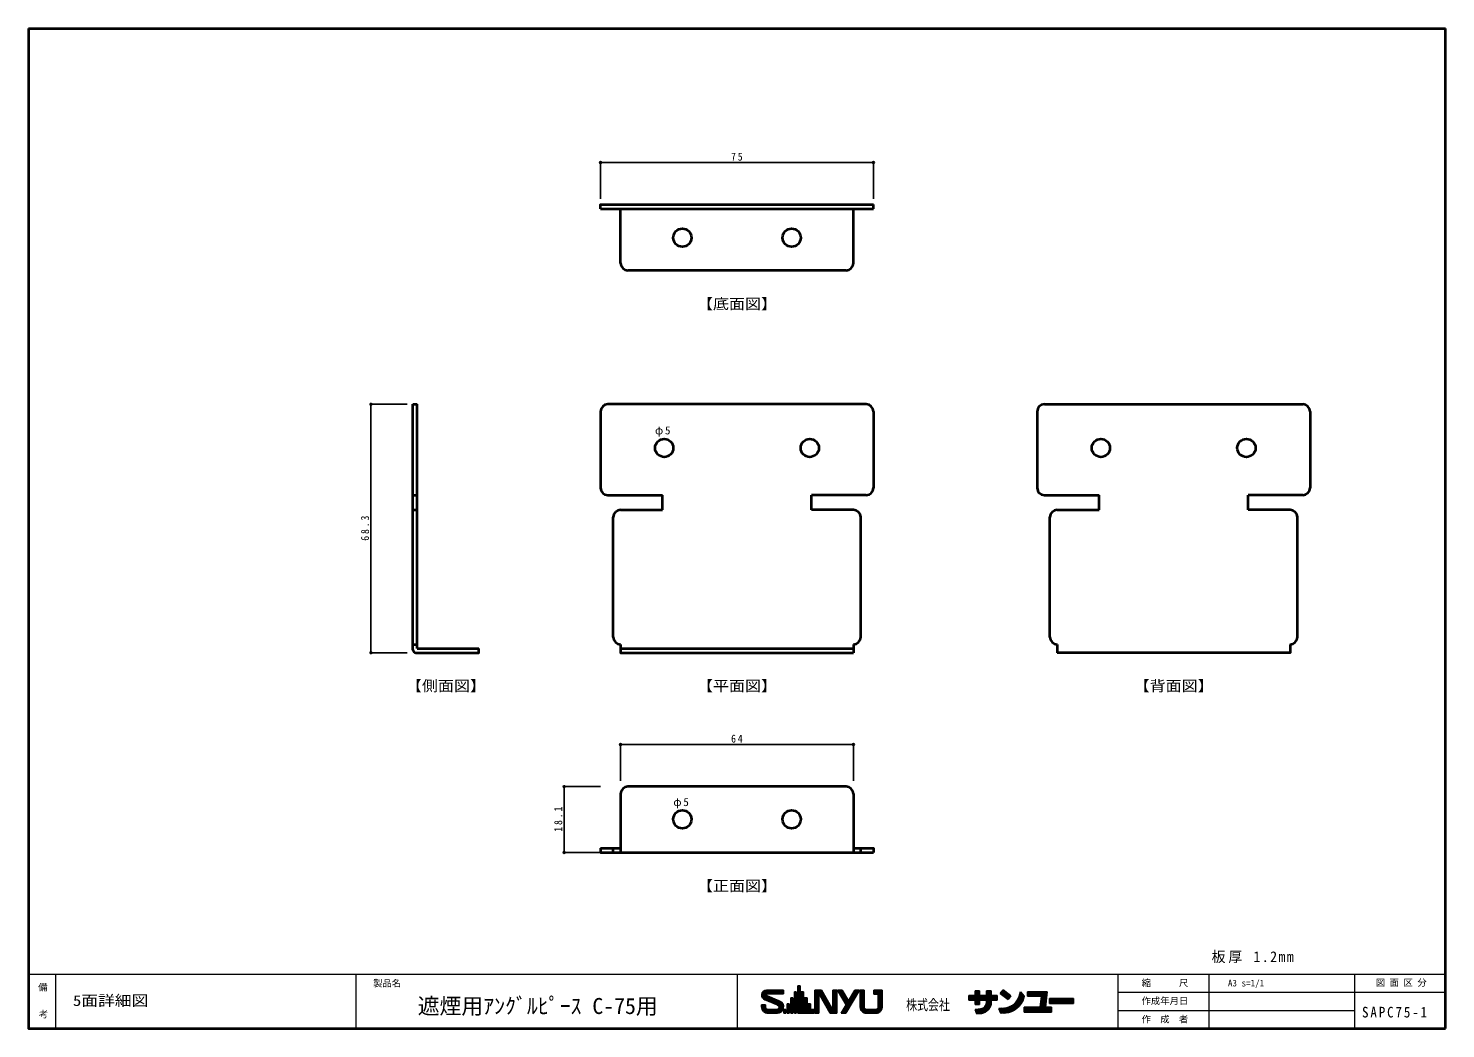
# Model space of a CAD drawing. Units: millimetres on the paper. Extents: x -606 to 595, y -152 to 420.
# Drawn here: x 205 to 594.5, y 145.5 to 420.5 of the extents above; entities that cross this region are included whole.
import ezdxf
from ezdxf.enums import TextEntityAlignment as Align

# ---------------------------------------------------------------- set-up
doc = ezdxf.new("R2010")
doc.units = ezdxf.units.MM
doc.header["$PDMODE"] = 32
doc.header["$PDSIZE"] = 0.5
for name, color, linetype, lineweight in [('0-1_遮煙ﾋﾟｰｽ', 7, 'Continuous', 40), ('0-8_寸法線', 4, 'Continuous', 25), ('F-0', 4, 'Continuous', 25)]:
    doc.layers.add(name, color=color, linetype=linetype, lineweight=lineweight)
doc.layers.add('F-2', color=7, linetype='Continuous')
doc.layers.add('F-3', color=7, linetype='Continuous')
doc.styles.add('ＭＳ ゴシック', font='')
doc.styles.get('ＭＳ ゴシック').set_extended_font_data('MS Gothic')

msp = doc.modelspace()

# ---------------------------------------------------------------- linework, layer by layer
at = {"layer": '0-1_遮煙ﾋﾟｰｽ'}
for p, q in [((362.25, 370.85), (437.25, 370.85)), ((367.75, 355.95), (367.75, 370.85)), ((431.75, 355.95), (431.75, 370.85)), ((437.25, 370.85), (437.25, 372.05)), ((429.75, 353.95), (369.75, 353.95)), ((310.7, 317.15), (311.9, 317.15)), ((310.7, 249.65), (310.7, 317.15)), ((311.9, 250.05), (311.9, 317.15)), ((435.25, 317.15), (364.25, 317.15)), ((484.25, 317.15), (555.25, 317.15)), ((362.25, 315.15), (362.25, 294.15)), ((437.25, 315.15), (437.25, 294.15)), ((482.25, 315.15), (482.25, 294.15)), ((557.25, 315.15), (557.25, 294.15)), ((310.7, 292.15), (311.9, 292.15)), ((364.25, 292.15), (379.25, 292.15)), ((379.25, 288.15), (379.25, 292.15)), ((420.25, 288.15), (420.25, 292.15)), ((435.25, 292.15), (420.25, 292.15)), ((484.25, 292.15), (499.25, 292.15)), ((499.25, 288.15), (499.25, 292.15)), ((540.25, 288.15), (540.25, 292.15)), ((555.25, 292.15), (540.25, 292.15)), ((310.7, 288.15), (311.9, 288.15)), ((365.75, 253.15), (365.75, 286.15)), ((367.75, 288.15), (379.25, 288.15)), ((431.75, 288.15), (420.25, 288.15)), ((433.75, 253.15), (433.75, 286.15)), ((485.75, 253.15), (485.75, 286.15)), ((487.75, 288.15), (499.25, 288.15)), ((551.75, 288.15), (540.25, 288.15)), ((553.75, 253.15), (553.75, 286.15)), ((310.7, 251.15), (311.9, 251.15)), ((311.9, 250.05), (328.8, 250.05)), ((367.75, 251.15), (367.75, 250.05)), ((367.75, 250.05), (431.75, 250.05)), ((431.75, 251.15), (431.75, 248.85)), ((487.75, 251.15), (487.75, 248.85)), ((551.75, 251.15), (551.75, 250.05)), ((429.75, 212.05), (369.75, 212.05)), ((367.75, 210.05), (367.75, 193.95)), ((431.75, 210.05), (431.75, 193.95)), ((362.25, 195.15), (367.75, 195.15)), ((365.75, 193.95), (365.75, 195.15)), ((433.75, 193.95), (433.75, 195.15))]:
    msp.add_line(p, q, dxfattribs=at)
for points in [[(362.25, 370.85), (362.25, 372.05), (437.25, 372.05)], [(311.5, 248.85), (328.8, 248.85), (328.8, 250.05)], [(367.75, 250.05), (367.75, 248.85), (431.75, 248.85)], [(551.75, 250.05), (551.75, 248.85), (487.75, 248.85)], [(362.25, 195.15), (362.25, 193.95), (437.25, 193.95)], [(431.75, 195.15), (437.25, 195.15), (437.25, 193.95)]]:
    msp.add_lwpolyline(points, dxfattribs=at)
for centre in [(384.75, 362.95), (414.75, 362.95), (379.75, 305.15), (419.75, 305.15), (499.75, 305.15), (539.75, 305.15), (384.75, 203.05), (414.75, 203.05)]:
    msp.add_circle(centre, 2.5, dxfattribs=at)
for centre, radius, start, end in [((369.75, 355.95), 2, 180, 270), ((429.75, 355.95), 2, 270, 0), ((364.25, 315.15), 2, 90, 180), ((435.25, 315.15), 2, 0, 90), ((484.25, 315.15), 2, 90, 180), ((555.25, 315.15), 2, 0, 90), ((364.25, 294.15), 2, 180, 270), ((435.25, 294.15), 2, 270, 0), ((484.25, 294.15), 2, 180, 270), ((555.25, 294.15), 2, 270, 0), ((367.75, 286.15), 2, 90, 180), ((431.75, 286.15), 2, 0, 90), ((487.75, 286.15), 2, 90, 180), ((551.75, 286.15), 2, 0, 90), ((311.5, 249.65), 0.8, 180, 270), ((367.75, 253.15), 2, 180, 270), ((431.75, 253.15), 2, 270, 0), ((487.75, 253.15), 2, 180, 270), ((551.75, 253.15), 2, 270, 0), ((369.75, 210.05), 2, 90, 180), ((429.75, 210.05), 2, 0, 90)]:
    msp.add_arc(centre, radius, start, end, dxfattribs=at)
at = {"layer": '0-8_寸法線'}
for p, q in [((362.25, 383.6), (437.25, 383.6)), ((362.25, 383.6), (362.25, 373.6)), ((362.25, 383.6), (437.25, 383.6)), ((437.25, 383.6), (437.25, 373.6)), ((299.15, 317.15), (309.15, 317.15)), ((299.15, 317.15), (299.15, 248.85)), ((299.15, 317.15), (299.15, 248.85)), ((299.15, 248.85), (309.15, 248.85)), ((367.75, 223.6), (367.75, 213.6)), ((367.75, 223.6), (431.75, 223.6)), ((352.25, 212.05), (362.25, 212.05)), ((352.25, 212.05), (352.25, 193.95)), ((352.25, 193.95), (352.25, 212.05)), ((352.25, 193.95), (362.25, 193.95))]:
    msp.add_line(p, q, dxfattribs=at)
msp.add_lwpolyline([(367.75, 223.6), (431.75, 223.6), (431.75, 213.6)], dxfattribs=at)
for p in [(362.25, 383.6), (437.25, 383.6), (299.15, 317.15), (299.15, 248.85), (367.75, 223.6), (431.75, 223.6), (352.25, 212.05), (352.25, 193.95)]:
    msp.add_point(p, dxfattribs=at)
at = {"layer": 'F-0', "color": 7, "lineweight": 40}
for p, q in [((205, 420.5), (594.5, 420.5)), ((594.5, 145.5), (594.5, 420.5)), ((594.5, 150.5), (594.5, 150.5))]:
    msp.add_line(p, q, dxfattribs=at)
at = {"layer": 'F-0', "lineweight": 18}
for p, q in [((205, 160.5), (594.5, 160.5)), ((212.5, 160.5), (212.5, 145.5)), ((295, 160.5), (295, 145.5)), ((399.75, 160.5), (399.75, 145.5)), ((504.5, 145.5), (504.5, 160.5)), ((529.5, 145.5), (529.5, 160.5)), ((569.5, 145.5), (569.5, 160.5)), ((504.5, 155.5), (594.5, 155.5)), ((504.5, 150.5), (569.5, 150.5))]:
    msp.add_line(p, q, dxfattribs=at)
at = {"layer": 'F-0'}
for p, q in [((407.307, 155.95), (412.513, 155.95)), ((407.85, 156.072), (412.513, 156.072)), ((412.513, 155.039), (412.513, 156.072)), ((416.476, 157.271), (417.076, 157.271)), ((416.476, 149.744), (416.476, 157.271)), ((416.687, 149.744), (416.687, 157.271)), ((416.898, 149.744), (416.898, 157.271)), ((417.076, 155.606), (417.076, 157.271)), ((421.172, 156.072), (423.004, 156.072)), ((421.172, 149.744), (421.172, 156.072)), ((421.383, 149.744), (421.383, 156.072)), ((421.594, 149.744), (421.594, 156.072)), ((421.805, 149.744), (421.805, 156.072)), ((422.01, 156.096), (425.578, 149.744)), ((422.016, 149.744), (422.016, 156.072)), ((422.266, 156.072), (425.819, 149.744)), ((422.508, 156.072), (426.062, 149.744)), ((422.75, 156.072), (426.218, 149.895)), ((423.004, 156.072), (426.102, 150.556)), ((426.102, 150.556), (426.102, 156.072)), ((426.102, 156.072), (427.168, 156.072)), ((426.324, 149.744), (426.324, 156.072)), ((426.535, 149.744), (426.535, 156.072)), ((426.746, 149.744), (426.746, 156.072)), ((426.957, 149.744), (426.957, 156.072)), ((427.168, 149.744), (427.168, 156.072)), ((427.401, 156.072), (428.64, 156.072)), ((427.401, 156.072), (429.778, 152.066)), ((427.646, 156.072), (430.03, 152.055)), ((427.891, 156.072), (430.153, 152.262)), ((428.137, 156.072), (430.276, 152.468)), ((428.382, 156.072), (430.398, 152.675)), ((428.64, 156.072), (430.398, 153.11)), ((428.658, 149.744), (432.414, 156.072)), ((428.903, 149.744), (432.66, 156.072)), ((429.149, 149.744), (432.905, 156.072)), ((429.394, 149.744), (433.15, 156.072)), ((429.639, 149.744), (433.396, 156.072)), ((430.398, 153.11), (432.156, 156.072)), ((432.156, 156.072), (433.396, 156.072)), ((433.629, 151.409), (433.629, 156.072)), ((433.629, 156.072), (434.695, 156.072)), ((433.84, 151.281), (433.84, 156.072)), ((434.051, 151.281), (434.051, 156.072)), ((434.262, 151.281), (434.262, 156.072)), ((434.473, 151.281), (434.473, 156.072)), ((434.695, 151.409), (434.695, 156.072)), ((437.359, 156.072), (439.624, 156.072)), ((437.359, 155.006), (437.359, 156.072)), ((437.57, 155.006), (437.57, 156.072)), ((437.781, 155.006), (437.781, 156.072)), ((437.992, 155.006), (437.992, 156.072)), ((438.203, 155.006), (438.203, 156.072)), ((438.414, 155.006), (438.414, 156.072)), ((438.625, 155.006), (438.625, 156.072)), ((438.78, 151.281), (438.78, 156.072)), ((438.991, 151.281), (438.991, 156.072)), ((439.202, 151.281), (439.202, 156.072)), ((439.413, 151.281), (439.413, 156.072)), ((439.624, 151.409), (439.624, 156.072)), ((465.161, 154.627), (465.161, 155.879)), ((465.161, 155.879), (466.413, 155.879)), ((465.372, 152.155), (465.372, 155.879)), ((465.583, 152.155), (465.583, 155.879)), ((465.794, 152.155), (465.794, 155.879)), ((466.004, 152.155), (466.004, 155.879)), ((466.215, 152.155), (466.215, 155.879)), ((466.413, 154.627), (466.413, 155.879)), ((468.358, 155.879), (469.61, 155.879)), ((468.358, 154.627), (468.358, 155.879)), ((468.569, 150.469), (468.569, 155.879)), ((468.78, 150.676), (468.78, 155.879)), ((468.991, 150.928), (468.991, 155.879)), ((469.202, 151.249), (469.202, 155.879)), ((469.413, 151.699), (469.413, 155.879)), ((469.61, 154.627), (469.61, 155.879)), ((472.11, 155.15), (472.873, 156.143)), ((472.624, 155.819), (474.766, 154.171)), ((472.753, 155.986), (474.895, 154.338)), ((472.873, 156.143), (475.015, 154.495)), ((406.518, 154.684), (407.859, 154.684)), ((406.518, 152.075), (407.55, 152.075)), ((406.518, 151.476), (406.518, 152.075)), ((406.519, 151.942), (407.551, 151.942)), ((406.529, 154.895), (407.887, 154.895)), ((406.541, 154.473), (408.072, 154.473)), ((406.574, 155.106), (412.513, 155.106)), ((406.598, 154.262), (408.58, 154.262)), ((406.656, 155.317), (412.513, 155.317)), ((406.696, 154.051), (409.088, 154.051)), ((406.785, 155.528), (412.513, 155.528)), ((406.845, 153.84), (409.597, 153.84)), ((406.98, 155.739), (412.513, 155.739)), ((407.074, 153.629), (410.105, 153.629)), ((407.351, 153.474), (410.884, 152.009)), ((407.485, 153.418), (410.614, 153.418)), ((407.55, 151.442), (407.55, 152.075)), ((407.993, 153.207), (411.122, 153.207)), ((408.025, 154.492), (411.445, 153.074)), ((408.108, 155.039), (412.513, 155.039)), ((408.502, 152.997), (411.607, 152.997)), ((409.01, 152.786), (411.912, 152.786)), ((409.519, 152.575), (412.119, 152.575)), ((410.027, 152.364), (412.267, 152.364)), ((410.536, 152.153), (412.375, 152.153)), ((411.02, 151.942), (412.449, 151.942)), ((413.579, 152.364), (414.123, 152.364)), ((413.579, 149.744), (413.579, 152.364)), ((413.79, 149.744), (413.79, 152.364)), ((414.001, 149.744), (414.001, 152.364)), ((414.123, 149.744), (414.123, 152.364)), ((414.545, 149.744), (414.545, 153.985)), ((414.545, 153.985), (415.089, 153.985)), ((414.756, 149.744), (414.756, 153.985)), ((414.966, 149.744), (414.966, 153.985)), ((415.089, 149.744), (415.089, 153.985)), ((415.51, 155.606), (416.055, 155.606)), ((415.51, 149.744), (415.51, 155.606)), ((415.721, 149.744), (415.721, 155.606)), ((415.932, 149.744), (415.932, 155.606)), ((416.055, 149.744), (416.055, 155.606)), ((417.076, 155.606), (418.042, 155.606)), ((417.109, 149.744), (417.109, 155.606)), ((417.32, 149.744), (417.32, 155.606)), ((417.531, 149.744), (417.531, 155.606)), ((417.742, 149.744), (417.742, 155.606)), ((417.953, 149.744), (417.953, 155.606)), ((418.042, 153.985), (418.042, 155.606)), ((418.042, 153.985), (419.008, 153.985)), ((418.164, 149.744), (418.164, 153.985)), ((418.375, 149.744), (418.375, 153.985)), ((418.586, 149.744), (418.586, 153.985)), ((418.797, 149.744), (418.797, 153.985)), ((419.008, 152.364), (419.008, 153.985)), ((419.008, 152.364), (419.973, 152.364)), ((419.008, 149.744), (419.008, 152.364)), ((419.219, 149.744), (419.219, 152.364)), ((419.43, 149.744), (419.43, 152.364)), ((419.64, 149.744), (419.64, 152.364)), ((419.851, 149.744), (419.851, 152.364)), ((419.973, 150.743), (419.973, 152.364)), ((422.238, 149.744), (422.238, 155.259)), ((422.238, 155.259), (425.336, 149.744)), ((428.4, 149.744), (429.778, 152.066)), ((437.359, 155.006), (438.558, 155.006)), ((438.558, 151.409), (438.558, 155.006)), ((463.48, 154.627), (465.161, 154.627)), ((463.48, 153.309), (463.48, 154.627)), ((463.48, 154.574), (471.225, 154.574)), ((463.48, 154.363), (471.225, 154.363)), ((463.48, 154.152), (471.225, 154.152)), ((463.48, 153.941), (471.225, 153.941)), ((463.48, 153.73), (471.225, 153.73)), ((463.48, 153.52), (471.225, 153.52)), ((463.48, 153.309), (465.161, 153.309)), ((465.161, 152.155), (465.161, 153.309)), ((465.161, 152.155), (466.413, 152.155)), ((466.413, 154.627), (468.358, 154.627)), ((466.413, 153.309), (468.358, 153.309)), ((466.413, 152.155), (466.413, 153.309)), ((468.252, 150.38), (468.252, 152.173)), ((468.358, 152.78), (468.358, 153.309)), ((468.358, 150.38), (468.358, 152.777)), ((469.61, 154.627), (471.225, 154.627)), ((469.61, 153.309), (471.225, 153.309)), ((469.61, 152.785), (469.61, 153.309)), ((471.225, 153.309), (471.225, 154.627)), ((472.11, 155.15), (474.252, 153.502)), ((472.238, 155.317), (474.381, 153.67)), ((472.367, 155.485), (474.509, 153.837)), ((472.495, 155.652), (474.638, 154.004)), ((472.882, 149.765), (478.552, 153.921)), ((473.283, 149.797), (478.437, 153.575)), ((473.689, 149.833), (478.286, 153.203)), ((474.143, 149.904), (478.082, 152.792)), ((474.252, 153.502), (475.015, 154.495)), ((474.682, 150.038), (477.792, 152.317)), ((476.021, 152.327), (478.652, 154.256)), ((476.645, 153.047), (478.634, 154.504)), ((476.93, 153.516), (478.496, 154.664)), ((477.112, 153.912), (478.358, 154.825)), ((477.237, 154.265), (478.22, 154.986)), ((477.267, 154.364), (477.652, 155.649)), ((477.338, 154.6), (478.083, 155.146)), ((477.438, 154.935), (477.945, 155.307)), ((477.539, 155.271), (477.807, 155.467)), ((477.652, 155.649), (478.702, 154.423)), ((478.548, 153.908), (478.702, 154.423)), ((479.588, 154.396), (479.588, 155.649)), ((479.588, 155.649), (484.958, 155.649)), ((479.588, 155.438), (484.723, 155.438)), ((479.588, 155.227), (484.488, 155.227)), ((479.588, 155.016), (484.253, 155.016)), ((479.588, 154.805), (484.018, 154.805)), ((479.588, 154.594), (483.782, 154.594)), ((479.588, 154.396), (483.429, 154.396)), ((483.107, 151.43), (483.429, 154.396)), ((483.213, 151.311), (483.559, 154.488)), ((483.425, 151.311), (483.782, 154.594)), ((483.638, 151.311), (484.018, 154.805)), ((483.85, 151.311), (484.253, 155.016)), ((484.062, 151.311), (484.488, 155.227)), ((484.274, 151.311), (484.723, 155.438)), ((484.499, 151.43), (484.958, 155.649)), ((485.653, 152.452), (485.653, 153.77)), ((485.653, 153.77), (492.245, 153.77)), ((485.653, 153.612), (492.245, 153.612)), ((485.653, 153.401), (492.245, 153.401)), ((485.653, 153.19), (492.245, 153.19)), ((485.653, 152.979), (492.245, 152.979)), ((485.653, 152.768), (492.245, 152.768)), ((485.653, 152.557), (492.245, 152.557)), ((485.653, 152.452), (492.245, 152.452)), ((492.245, 152.452), (492.245, 153.77)), ((406.519, 151.731), (407.551, 151.731)), ((406.519, 151.52), (407.551, 151.52)), ((406.526, 151.309), (407.564, 151.309)), ((406.559, 151.098), (407.646, 151.098)), ((406.621, 150.887), (407.848, 150.887)), ((406.713, 150.676), (412.318, 150.676)), ((406.843, 150.465), (412.188, 150.465)), ((407.022, 150.254), (412.01, 150.254)), ((407.276, 150.043), (411.755, 150.043)), ((407.702, 149.832), (411.329, 149.832)), ((408.216, 150.776), (410.75, 150.776)), ((408.25, 149.744), (410.925, 149.744)), ((411.04, 150.887), (412.41, 150.887)), ((411.225, 151.731), (412.494, 151.731)), ((411.233, 151.098), (412.471, 151.098)), ((411.304, 151.52), (412.512, 151.52)), ((411.306, 151.309), (412.505, 151.309)), ((412.613, 149.744), (412.613, 150.743)), ((412.613, 150.743), (413.157, 150.743)), ((412.613, 149.744), (413.157, 149.744)), ((412.789, 149.744), (412.789, 150.743)), ((413, 149.744), (413, 150.743)), ((413.157, 149.744), (413.157, 150.743)), ((413.579, 149.744), (414.123, 149.744)), ((414.545, 149.744), (415.089, 149.744)), ((415.51, 149.744), (416.055, 149.744)), ((416.476, 149.744), (420.939, 149.744)), ((419.973, 150.743), (420.939, 150.743)), ((420.062, 149.744), (420.062, 150.743)), ((420.273, 149.744), (420.273, 150.743)), ((420.484, 149.744), (420.484, 150.743)), ((420.695, 149.744), (420.695, 150.743)), ((420.906, 149.744), (420.906, 150.743)), ((420.939, 149.744), (420.939, 150.743)), ((421.172, 149.744), (422.238, 149.744)), ((425.336, 149.744), (427.168, 149.744)), ((428.4, 149.744), (429.639, 149.744)), ((433.629, 151.387), (433.651, 151.387)), ((433.634, 151.281), (434.709, 151.281)), ((433.664, 151.07), (434.799, 151.07)), ((433.722, 150.859), (435.055, 150.859)), ((433.813, 150.649), (439.44, 150.649)), ((433.942, 150.438), (439.311, 150.438)), ((434.122, 150.227), (439.131, 150.227)), ((434.382, 150.016), (438.871, 150.016)), ((434.847, 149.805), (438.405, 149.805)), ((435.294, 150.809), (437.959, 150.809)), ((435.294, 149.744), (437.959, 149.744)), ((438.198, 150.859), (439.531, 150.859)), ((438.453, 151.07), (439.589, 151.07)), ((438.544, 151.281), (439.619, 151.281)), ((465.212, 150.762), (466.736, 150.952)), ((465.212, 150.762), (465.622, 149.551)), ((465.281, 150.558), (469.063, 151.029)), ((465.35, 150.354), (468.884, 150.794)), ((465.419, 150.15), (468.66, 150.554)), ((465.488, 149.946), (468.367, 150.305)), ((465.557, 149.742), (467.947, 150.04)), ((465.622, 149.551), (466.904, 149.711)), ((466.743, 150.953), (469.126, 151.249)), ((467.561, 151.267), (469.1, 151.459)), ((467.851, 151.516), (469.074, 151.668)), ((468.04, 151.752), (469.048, 151.877)), ((471.72, 151.034), (473.305, 151.163)), ((471.72, 151.034), (472.28, 149.716)), ((471.814, 150.813), (472.165, 151.07)), ((471.898, 150.613), (472.566, 151.103)), ((471.983, 150.414), (472.967, 151.135)), ((472.068, 150.215), (473.369, 151.168)), ((472.153, 150.015), (473.8, 151.223)), ((472.238, 149.816), (474.334, 151.352)), ((472.28, 149.716), (473.596, 149.823)), ((472.48, 149.732), (475.208, 151.732)), ((475.414, 150.313), (477.309, 151.702)), ((478.699, 150.046), (478.699, 151.43)), ((478.699, 151.43), (483.107, 151.43)), ((478.699, 151.311), (486.147, 151.311)), ((478.699, 151.1), (486.147, 151.1)), ((478.699, 150.889), (486.147, 150.889)), ((478.699, 150.678), (486.147, 150.678)), ((478.699, 150.467), (486.147, 150.467)), ((478.699, 150.256), (486.147, 150.256)), ((478.699, 150.046), (486.147, 150.046)), ((484.499, 151.43), (486.147, 151.43)), ((486.147, 150.046), (486.147, 151.43))]:
    msp.add_line(p, q, dxfattribs=at)
at = {"layer": 'F-0', "color": 7, "lineweight": 40}
msp.add_lwpolyline([(205, 420.5), (205, 145.5), (594.5, 145.5)], dxfattribs=at)
at = {"layer": 'F-0'}
for centre, radius, start, end in [((407.868, 154.721), 1.35, 90.76968, 251.60579), ((408.134, 154.755), 0.284, 92.62549, 247.52919), ((410.682, 151.408), 0.632, 267.5421, 69.85329), ((410.782, 151.475), 1.731, 269.93188, 67.46921), ((466.507, 152.789), 1.851, 277.12369, 0.28418), ((466.507, 152.789), 3.103, 277.45369, 359.92859), ((473.031, 155.555), 4.4, 273.5696, 344.30289), ((473.027, 155.558), 5.762, 273.9684, 344.73839), ((408.25, 151.476), 1.732, 179.99979, 270.00009), ((408.216, 151.442), 0.666, 179.99979, 270.00009), ((435.294, 151.409), 1.665, 179.99979, 270.00009), ((435.294, 151.409), 0.6, 179.99979, 270.00009), ((437.959, 151.409), 0.6, 270.00009, 0), ((437.959, 151.409), 1.665, 270.00009, 0)]:
    msp.add_arc(centre, radius, start, end, dxfattribs=at)

# ---------------------------------------------------------------- texts
at = {"layer": '0-8_寸法線', "color": 7, "style": 'ＭＳ ゴシック', "width": 1.1}
for s, p in [('【底面図】', (388.75, 342.4)), ('【側面図】', (308.75, 237.4)), ('【平面図】', (388.75, 237.4)), ('【背面図】', (508.75, 237.4)), ('【正面図】', (388.75, 182.4))]:
    msp.add_text(s, height=2.933, dxfattribs=at).set_placement(p, align=Align.BOTTOM_LEFT)
at = {"layer": '0-8_寸法線', "color": 7, "char_height": 2.199, "attachment_point": 7, "style": 'ＭＳ ゴシック'}
for s, insert in [('\\T1.36;\\W0.9;75', (398.125, 384.1)), ('\\T1.22;φ5', (377.205, 308.271)), ('\\T1.36;\\W0.9;64', (398.125, 224.1)), ('\\T1.22;φ5', (382.247, 206.094))]:
    msp.add_mtext(s, dxfattribs=dict(at, insert=insert))
at = {"layer": '0-8_寸法線', "color": 7, "char_height": 2.199, "attachment_point": 7, "rotation": 90, "style": 'ＭＳ ゴシック'}
for s, insert in [('\\T1.38;\\W0.9;68.3', (298.65, 279.625)), ('\\T1.38;\\W0.9;18.1', (351.75, 199.625))]:
    msp.add_mtext(s, dxfattribs=dict(at, insert=insert))
at = {"layer": 'F-0', "color": 7, "style": 'ＭＳ ゴシック', "width": 0.75}
msp.add_text('株式会社', height=2.933, dxfattribs=at).set_placement((446.24, 149.725), align=Align.BOTTOM_LEFT)
at = {"layer": 'F-0', "color": 7, "insert": (530.199, 163.507), "char_height": 2.933, "attachment_point": 7, "style": 'ＭＳ ゴシック'}
msp.add_mtext('\\T1.21;\\W0.95;板厚\\~1.2mm', dxfattribs=at)
at = {"layer": 'F-2', "style": 'ＭＳ ゴシック'}
for s, p in [('備', (207.711, 155.413)), ('製品名', (299.727, 156.498)), ('縮\u3000\u3000\u3000尺', (510.943, 156.602)), ('図 面 区 分', (575.288, 156.684)), ('作成年月日', (510.943, 151.675)), ('考', (207.89, 147.99)), ('作\u3000成\u3000者', (510.943, 146.602))]:
    msp.add_text(s, height=1.833, dxfattribs=at).set_placement(p, align=Align.BOTTOM_LEFT)
at = {"layer": 'F-3', "style": 'ＭＳ ゴシック'}
for s, height, p in [('A3 s=1/1', 1.833, (534.66, 156.549)), ('遮煙用ｱﾝｸﾞﾙﾋﾟｰｽ C-75用', 4.399, (312.001, 148.209))]:
    msp.add_text(s, height=height, dxfattribs=at).set_placement(p, align=Align.BOTTOM_LEFT)
at = {"layer": 'F-3', "style": 'ＭＳ ゴシック', "width": 1.15}
msp.add_text('5面詳細図', height=2.933, dxfattribs=at).set_placement((217.264, 150.868), align=Align.BOTTOM_LEFT)
at = {"layer": 'F-3', "insert": (571.511, 148.524), "char_height": 2.933, "attachment_point": 7, "style": 'ＭＳ ゴシック'}
msp.add_mtext('\\T1.28;\\W0.9;SAPC75-1', dxfattribs=at)

doc.saveas('drawing.dxf')
